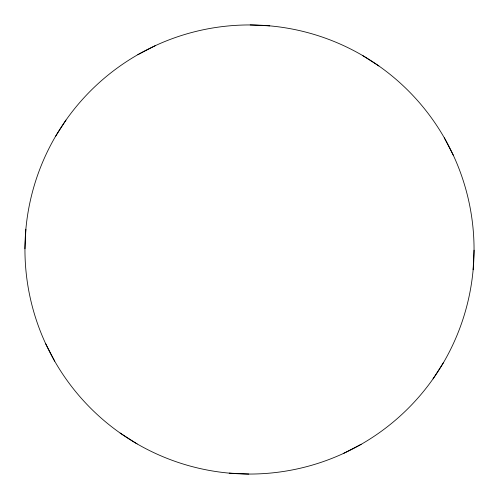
<?xml version="1.0" encoding="UTF-8"?>
<svg xmlns="http://www.w3.org/2000/svg" width="499" height="499" viewBox="0 0 499 499"><rect width="100%" height="100%" fill="white"/><g stroke="black" fill="none" stroke-linecap="round" stroke-linejoin="round"><path stroke-width="0.75" d="M24.95 248.801L25.867 229.234M473.133 269.766L474.05 250.199M55.383 136.62L65.962 120.128M433.038 378.872L443.617 362.38M137.83 54.684L155.239 45.696M343.761 453.304L361.17 444.316M250.199 24.95L269.766 25.867M229.234 473.133L248.801 474.05M362.38 55.383L378.872 65.962M120.128 433.038L136.62 443.617M444.316 137.83L453.304 155.239M45.696 343.761L54.684 361.17M137.225 443.967A224.55 224.55 0 0 0 474.05 249.5A224.55 224.55 0 0 0 137.225 55.033A224.55 224.55 0 0 0 137.225 443.967"/></g></svg>
